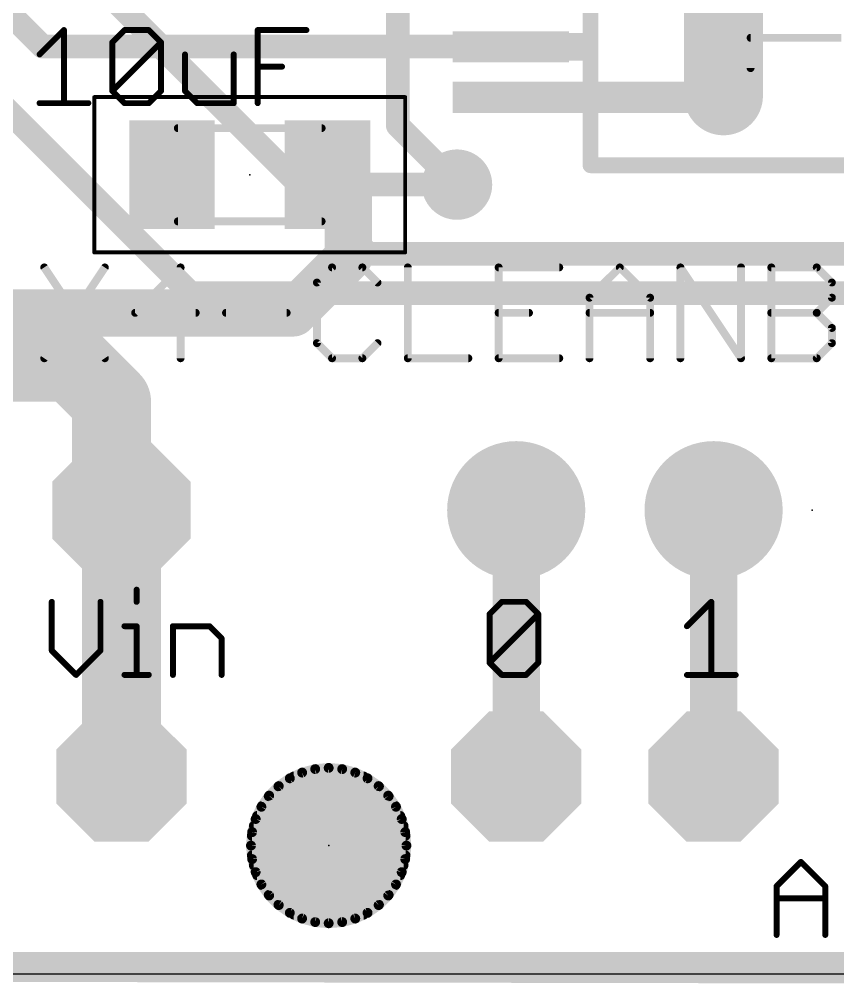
# Model space of a CAD drawing. Extents: x -1.6 to 71.4, y -0.2 to 53.9.
# Drawn here: x 44.41 to 54.94, y -0.15 to 12.29 of the extents above; entities that cross this region are included whole.
import ezdxf

# ---------------------------------------------------------------- set-up
doc = ezdxf.new("R2010")
doc.units = 0
for name, color, linetype in [('1', 12, 'CONTINUOUS'), ('16', 132, 'CONTINUOUS'), ('17', 110, 'CONTINUOUS'), ('18', 110, 'CONTINUOUS'), ('20', 53, 'CONTINUOUS'), ('21', 40, 'CONTINUOUS'), ('23', 53, 'CONTINUOUS'), ('27', 253, 'CONTINUOUS'), ('39', 12, 'CONTINUOUS'), ('41', 12, 'CONTINUOUS'), ('51', 253, 'CONTINUOUS')]:
    doc.layers.add(name, color=color, linetype=linetype)

# ---------------------------------------------------------------- blocks, each defined once
blk = doc.blocks.new('RECT')
blk.add_solid([(-0.5, -0.5), (0.5, -0.5), (-0.5, 0.5), (0.5, 0.5)])
blk = doc.blocks.new('ROUNDP')
at = {"const_width": 0.5}
blk.add_lwpolyline([(0, -0.25, 1), (0, 0.25, 1), (0, -0.25)], format="xyb", dxfattribs=at)
blk = doc.blocks.new('OCTAGONP')
at = {"const_width": 0.5}
blk.add_lwpolyline([(-0.25, -0.1036), (-0.25, 0.1036), (-0.1036, 0.25), (0.1036, 0.25), (0.25, 0.1036), (0.25, -0.1036), (0.1036, -0.25), (-0.1036, -0.25), (-0.25, -0.1036), (-0.25, 0.1036)], dxfattribs=at)
blk = doc.blocks.new('PIE')
at = {"const_width": 0.5}
blk.add_lwpolyline([(0, -0.25, 1), (0, 0.25, 1), (0, -0.25)], format="xyb", dxfattribs=at)
blk = doc.blocks.new('ROUNDV')
at = {"const_width": 0.5}
blk.add_lwpolyline([(0, -0.25, 1), (0, 0.25, 1), (0, -0.25)], format="xyb", dxfattribs=at)

msp = doc.modelspace()

# ---------------------------------------------------------------- linework, layer by layer
at = {"layer": '1'}
for points, const_width in [([(53.467, 11.303), (53.467, 19.939)], 1.016), ([(41.656, 14.986), (44.704, 11.938)], 0.3048), ([(44.704, 11.938), (50.727, 11.938)], 0.3048), ([(50.727, 11.938), (50.731, 11.934)], 0.3048), ([(50.731, 11.284), (53.321, 11.284)], 0.4064), ([(53.467, 11.303), (53.448, 11.284)], 0.3048), ([(53.448, 11.284), (53.321, 11.284)], 0.3048), ([(48.641, 9.22), (48.641, 10.16)], 0.6096), ([(48.244, 10.16), (48.371, 10.287)], 0.3048), ([(48.209, 10.16), (48.244, 10.16)], 0.3048), ([(48.641, 10.16), (48.244, 10.16)], 0.3048), ([(50.038, 10.16), (48.641, 10.16)], 0.3048), ([(47.93, 8.509), (48.641, 9.22)], 0.6096), ([(43.434, 8.509), (47.93, 8.509)], 0.6096), ([(70.739, 0.127), (0, 0.127)], 0.3048)]:
    msp.add_lwpolyline(points, dxfattribs=dict(at, const_width=const_width))
for points, const_width in [([(44.704, 12.0142, 1), (44.704, 11.8618)], 0.1524), ([(44.6501, 11.8841, 1), (44.7579, 11.9919)], 0.1524), ([(50.7809, 11.9919, 1), (50.6731, 11.8841)], 0.1524), ([(50.727, 11.8618, 1), (50.727, 12.0142)], 0.1524), ([(50.6771, 11.8801, 1), (50.7849, 11.9879)], 0.1524), ([(50.731, 11.3856, 1), (50.731, 11.1824)], 0.2032), ([(53.213, 11.303, 1), (53.721, 11.303)], 0.508), ([(53.321, 11.1824, 1), (53.321, 11.3856)], 0.2032), ([(53.5209, 11.2491, 1), (53.4131, 11.3569)], 0.1524), ([(53.321, 11.3602, 1), (53.321, 11.2078)], 0.1524), ([(53.3941, 11.3379, 1), (53.5019, 11.2301)], 0.1524), ([(53.448, 11.2078, 1), (53.448, 11.3602)], 0.1524), ([(48.7934, 10.16, 1), (48.4886, 10.16)], 0.3048), ([(48.4249, 10.2331, 1), (48.3171, 10.3409)], 0.1524), ([(48.209, 10.2362, 1), (48.209, 10.0838)], 0.1524), ([(48.244, 10.2362, 1), (48.244, 10.0838)], 0.1524), ([(48.1901, 10.2139, 1), (48.2979, 10.1061)], 0.1524), ([(48.244, 10.0838, 1), (48.244, 10.2362)], 0.1524), ([(48.641, 10.2362, 1), (48.641, 10.0838)], 0.1524), ([(48.641, 10.0838, 1), (48.641, 10.2362)], 0.1524), ([(50.038, 10.0838, 1), (50.038, 10.2362)], 0.1524), ([(48.7488, 9.1122, 1), (48.5332, 9.3278)], 0.3048), ([(48.4886, 9.22, 1), (48.7934, 9.22)], 0.3048), ([(47.8222, 8.6168, 1), (48.0378, 8.4012)], 0.3048), ([(47.93, 8.3566, 1), (47.93, 8.6614)], 0.3048)]:
    msp.add_lwpolyline(points, format="xyb", dxfattribs=dict(at, const_width=const_width))
at = {"layer": '16'}
for points, const_width in [([(46.609, 8.763), (36.576, 18.796)], 0.3048), ([(39.37, 18.796), (48.895, 9.271)], 0.3048), ([(49.276, 14.224), (49.276, 10.922)], 0.3048), ([(49.276, 10.922), (50.038, 10.16)], 0.3048), ([(48.895, 9.271), (59.563, 9.271)], 0.3048), ([(58.039, 8.763), (46.609, 8.763)], 0.3048), ([(23.114, 7.874), (45.085, 7.874)], 1.016), ([(45.085, 7.874), (45.593, 7.366)], 1.016), ([(45.593, 7.366), (45.593, 6.096)], 1.016), ([(45.593, 6.096), (45.72, 5.969)], 1.016), ([(45.72, 5.969), (45.72, 2.54)], 1.016), ([(50.8, 5.969), (50.8, 2.54)], 0.6096), ([(53.34, 5.969), (53.34, 2.54)], 0.6096), ([(71.247, 0), (0, 0.127)], 0.3048)]:
    msp.add_lwpolyline(points, dxfattribs=dict(at, const_width=const_width))
for points, const_width in [([(49.3299, 10.9759, 1), (49.2221, 10.8681)], 0.1524), ([(49.1998, 10.922, 1), (49.3522, 10.922)], 0.1524), ([(49.9841, 10.1061, 1), (50.0919, 10.2139)], 0.1524), ([(48.895, 9.3472, 1), (48.895, 9.1948)], 0.1524), ([(48.8411, 9.2171, 1), (48.9489, 9.3249)], 0.1524), ([(46.609, 8.8392, 1), (46.609, 8.6868)], 0.1524), ([(46.5551, 8.7091, 1), (46.6629, 8.8169)], 0.1524), ([(45.2646, 8.0536, 1), (44.9054, 7.6944)], 0.508), ([(45.085, 7.62, 1), (45.085, 8.128)], 0.508), ([(45.847, 7.366, 1), (45.339, 7.366)], 0.508), ([(45.4134, 7.1864, 1), (45.7726, 7.5456)], 0.508), ([(45.7726, 6.2756, 1), (45.4134, 5.9164)], 0.508), ([(45.974, 5.969, 1), (45.466, 5.969)], 0.508), ([(45.339, 6.096, 1), (45.847, 6.096)], 0.508), ([(45.5404, 5.7894, 1), (45.8996, 6.1486)], 0.508), ([(50.9524, 5.969, 1), (50.6476, 5.969)], 0.3048), ([(53.4924, 5.969, 1), (53.1876, 5.969)], 0.3048), ([(45.466, 2.54, 1), (45.974, 2.54)], 0.508), ([(50.6476, 2.54, 1), (50.9524, 2.54)], 0.3048), ([(53.1876, 2.54, 1), (53.4924, 2.54)], 0.3048)]:
    msp.add_lwpolyline(points, format="xyb", dxfattribs=dict(at, const_width=const_width))
at = {"layer": '20'}
msp.add_line((0, 0), (66.04, 0), dxfattribs=at)
msp.add_line((0, 0), (66.04, 0), dxfattribs=at)
at = {"layer": '21'}
for points, const_width in [([(51.756, 19.309), (51.756, 10.409)], 0.2032), ([(51.756, 10.409), (56.956, 10.409)], 0.2032), ([(45.9157, 4.9455), (45.9157, 4.7887)], 0.0762), ([(45.9157, 4.9455), (45.9157, 4.7887)], 0.0762), ([(44.8234, 4.7887), (44.8234, 4.1616)], 0.0762), ([(44.8234, 4.7887), (44.8234, 4.1616)], 0.0762), ([(45.4505, 4.1616), (45.4505, 4.7887)], 0.0762), ([(45.4505, 4.1616), (45.4505, 4.7887)], 0.0762), ([(50.4571, 4.6319), (50.6139, 4.7887)], 0.0762), ([(50.4571, 4.6319), (50.6139, 4.7887)], 0.0762), ([(50.6139, 4.7887), (50.9274, 4.7887)], 0.0762), ([(50.6139, 4.7887), (50.9274, 4.7887)], 0.0762), ([(50.9274, 4.7887), (51.0842, 4.6319)], 0.0762), ([(50.9274, 4.7887), (51.0842, 4.6319)], 0.0762), ([(52.9971, 4.4752), (53.3106, 4.7887)], 0.0762), ([(52.9971, 4.4752), (53.3106, 4.7887)], 0.0762), ([(53.3106, 4.7887), (53.3106, 3.8481)], 0.0762), ([(53.3106, 4.7887), (53.3106, 3.8481)], 0.0762), ([(50.4571, 4.0049), (50.4571, 4.6319)], 0.0762), ([(50.4571, 4.0049), (51.0842, 4.6319)], 0.0762), ([(50.4571, 4.0049), (50.4571, 4.6319)], 0.0762), ([(50.4571, 4.0049), (51.0842, 4.6319)], 0.0762), ([(51.0842, 4.6319), (51.0842, 4.0049)], 0.0762), ([(51.0842, 4.6319), (51.0842, 4.0049)], 0.0762), ([(45.7589, 4.4752), (45.9157, 4.4752)], 0.0762), ([(45.7589, 4.4752), (45.9157, 4.4752)], 0.0762), ([(45.9157, 4.4752), (45.9157, 3.8481)], 0.0762), ([(45.9157, 4.4752), (45.9157, 3.8481)], 0.0762), ([(46.3826, 3.8481), (46.3826, 4.4752)], 0.0762), ([(46.3826, 4.4752), (46.8529, 4.4752)], 0.0762), ([(46.3826, 3.8481), (46.3826, 4.4752)], 0.0762), ([(46.3826, 4.4752), (46.8529, 4.4752)], 0.0762), ([(46.8529, 4.4752), (47.0097, 4.3184)], 0.0762), ([(46.8529, 4.4752), (47.0097, 4.3184)], 0.0762), ([(47.0097, 4.3184), (47.0097, 3.8481)], 0.0762), ([(47.0097, 4.3184), (47.0097, 3.8481)], 0.0762), ([(44.8234, 4.1616), (45.1369, 3.8481)], 0.0762), ([(44.8234, 4.1616), (45.1369, 3.8481)], 0.0762), ([(45.1369, 3.8481), (45.4505, 4.1616)], 0.0762), ([(45.1369, 3.8481), (45.4505, 4.1616)], 0.0762), ([(50.6139, 3.8481), (50.4571, 4.0049)], 0.0762), ([(50.6139, 3.8481), (50.4571, 4.0049)], 0.0762), ([(51.0842, 4.0049), (50.9274, 3.8481)], 0.0762), ([(51.0842, 4.0049), (50.9274, 3.8481)], 0.0762), ([(45.7589, 3.8481), (46.0725, 3.8481)], 0.0762), ([(45.7589, 3.8481), (46.0725, 3.8481)], 0.0762), ([(50.9274, 3.8481), (50.6139, 3.8481)], 0.0762), ([(50.9274, 3.8481), (50.6139, 3.8481)], 0.0762), ([(52.9971, 3.8481), (53.6242, 3.8481)], 0.0762), ([(52.9971, 3.8481), (53.6242, 3.8481)], 0.0762), ([(54.1502, 1.1275), (54.4637, 1.441)], 0.0762), ([(54.1502, 1.1275), (54.4637, 1.441)], 0.0762), ([(54.4637, 1.441), (54.7773, 1.1275)], 0.0762), ([(54.4637, 1.441), (54.7773, 1.1275)], 0.0762), ([(54.1502, 0.5004), (54.1502, 1.1275)], 0.0762), ([(54.1502, 0.5004), (54.1502, 1.1275)], 0.0762), ([(54.7773, 1.1275), (54.7773, 0.5004)], 0.0762), ([(54.7773, 1.1275), (54.7773, 0.5004)], 0.0762), ([(54.1502, 0.9707), (54.7773, 0.9707)], 0.0762), ([(54.1502, 0.9707), (54.7773, 0.9707)], 0.0762)]:
    msp.add_lwpolyline(points, dxfattribs=dict(at, const_width=const_width))
for points, const_width in [([(51.756, 10.4598, 1), (51.756, 10.3582)], 0.1016), ([(51.7052, 10.409, 1), (51.8068, 10.409)], 0.1016), ([(45.9347, 4.9455, 1), (45.8966, 4.9455)], 0.0381), ([(45.9347, 4.9455, 1), (45.8966, 4.9455)], 0.0381), ([(44.8424, 4.7887, 1), (44.8043, 4.7887)], 0.0381), ([(44.8424, 4.7887, 1), (44.8043, 4.7887)], 0.0381), ([(45.4695, 4.7887, 1), (45.4314, 4.7887)], 0.0381), ([(45.4695, 4.7887, 1), (45.4314, 4.7887)], 0.0381), ([(45.8966, 4.7887, 1), (45.9347, 4.7887)], 0.0381), ([(45.8966, 4.7887, 1), (45.9347, 4.7887)], 0.0381), ([(50.6139, 4.8078, 1), (50.6139, 4.7697)], 0.0381), ([(50.6139, 4.8078, 1), (50.6139, 4.7697)], 0.0381), ([(50.6273, 4.7752, 1), (50.6004, 4.8022)], 0.0381), ([(50.6273, 4.7752, 1), (50.6004, 4.8022)], 0.0381), ([(50.9409, 4.8022, 1), (50.9139, 4.7752)], 0.0381), ([(50.9409, 4.8022, 1), (50.9139, 4.7752)], 0.0381), ([(50.9274, 4.7697, 1), (50.9274, 4.8078)], 0.0381), ([(50.9274, 4.7697, 1), (50.9274, 4.8078)], 0.0381), ([(53.3297, 4.7887, 1), (53.2916, 4.7887)], 0.0381), ([(53.3297, 4.7887, 1), (53.2916, 4.7887)], 0.0381), ([(53.3241, 4.7752, 1), (53.2972, 4.8022)], 0.0381), ([(53.3241, 4.7752, 1), (53.2972, 4.8022)], 0.0381), ([(50.4762, 4.6319, 1), (50.4381, 4.6319)], 0.0381), ([(50.4762, 4.6319, 1), (50.4381, 4.6319)], 0.0381), ([(50.4436, 4.6454, 1), (50.4706, 4.6185)], 0.0381), ([(50.4436, 4.6454, 1), (50.4706, 4.6185)], 0.0381), ([(51.1032, 4.6319, 1), (51.0651, 4.6319)], 0.0381), ([(51.1032, 4.6319, 1), (51.0651, 4.6319)], 0.0381), ([(51.0976, 4.6185, 1), (51.0707, 4.6454)], 0.0381), ([(51.0976, 4.6185, 1), (51.0707, 4.6454)], 0.0381), ([(51.0707, 4.6185, 1), (51.0976, 4.6454)], 0.0381), ([(51.0707, 4.6185, 1), (51.0976, 4.6454)], 0.0381), ([(45.7589, 4.4942, 1), (45.7589, 4.4561)], 0.0381), ([(45.7589, 4.4942, 1), (45.7589, 4.4561)], 0.0381), ([(45.9347, 4.4752, 1), (45.8966, 4.4752)], 0.0381), ([(45.9347, 4.4752, 1), (45.8966, 4.4752)], 0.0381), ([(45.9157, 4.4561, 1), (45.9157, 4.4942)], 0.0381), ([(45.9157, 4.4561, 1), (45.9157, 4.4942)], 0.0381), ([(46.4016, 4.4752, 1), (46.3635, 4.4752)], 0.0381), ([(46.3826, 4.4942, 1), (46.3826, 4.4561)], 0.0381), ([(46.4016, 4.4752, 1), (46.3635, 4.4752)], 0.0381), ([(46.3826, 4.4942, 1), (46.3826, 4.4561)], 0.0381), ([(46.8664, 4.4886, 1), (46.8394, 4.4617)], 0.0381), ([(46.8664, 4.4886, 1), (46.8394, 4.4617)], 0.0381), ([(46.8529, 4.4561, 1), (46.8529, 4.4942)], 0.0381), ([(46.8529, 4.4561, 1), (46.8529, 4.4942)], 0.0381), ([(52.9836, 4.4886, 1), (53.0106, 4.4617)], 0.0381), ([(52.9836, 4.4886, 1), (53.0106, 4.4617)], 0.0381), ([(47.0287, 4.3184, 1), (46.9906, 4.3184)], 0.0381), ([(47.0287, 4.3184, 1), (46.9906, 4.3184)], 0.0381), ([(46.9962, 4.3049, 1), (47.0231, 4.3319)], 0.0381), ([(46.9962, 4.3049, 1), (47.0231, 4.3319)], 0.0381), ([(44.8043, 4.1616, 1), (44.8424, 4.1616)], 0.0381), ([(44.8043, 4.1616, 1), (44.8424, 4.1616)], 0.0381), ([(44.8369, 4.1751, 1), (44.8099, 4.1482)], 0.0381), ([(44.8369, 4.1751, 1), (44.8099, 4.1482)], 0.0381), ([(45.4314, 4.1616, 1), (45.4695, 4.1616)], 0.0381), ([(45.4314, 4.1616, 1), (45.4695, 4.1616)], 0.0381), ([(45.4639, 4.1482, 1), (45.437, 4.1751)], 0.0381), ([(45.4639, 4.1482, 1), (45.437, 4.1751)], 0.0381), ([(50.4706, 4.0183, 1), (50.4436, 3.9914)], 0.0381), ([(50.4706, 4.0183, 1), (50.4436, 3.9914)], 0.0381), ([(50.4436, 4.0183, 1), (50.4706, 3.9914)], 0.0381), ([(50.4436, 4.0183, 1), (50.4706, 3.9914)], 0.0381), ([(50.4381, 4.0049, 1), (50.4762, 4.0049)], 0.0381), ([(50.4381, 4.0049, 1), (50.4762, 4.0049)], 0.0381), ([(51.0651, 4.0049, 1), (51.1032, 4.0049)], 0.0381), ([(51.0651, 4.0049, 1), (51.1032, 4.0049)], 0.0381), ([(51.0976, 3.9914, 1), (51.0707, 4.0183)], 0.0381), ([(51.0976, 3.9914, 1), (51.0707, 4.0183)], 0.0381), ([(45.1235, 3.8616, 1), (45.1504, 3.8346)], 0.0381), ([(45.1235, 3.8616, 1), (45.1504, 3.8346)], 0.0381), ([(45.1235, 3.8346, 1), (45.1504, 3.8616)], 0.0381), ([(45.1235, 3.8346, 1), (45.1504, 3.8616)], 0.0381), ([(45.7589, 3.8672, 1), (45.7589, 3.8291)], 0.0381), ([(45.7589, 3.8672, 1), (45.7589, 3.8291)], 0.0381), ([(45.8966, 3.8481, 1), (45.9347, 3.8481)], 0.0381), ([(45.8966, 3.8481, 1), (45.9347, 3.8481)], 0.0381), ([(46.0725, 3.8291, 1), (46.0725, 3.8672)], 0.0381), ([(46.0725, 3.8291, 1), (46.0725, 3.8672)], 0.0381), ([(46.3635, 3.8481, 1), (46.4016, 3.8481)], 0.0381), ([(46.3635, 3.8481, 1), (46.4016, 3.8481)], 0.0381), ([(46.9906, 3.8481, 1), (47.0287, 3.8481)], 0.0381), ([(46.9906, 3.8481, 1), (47.0287, 3.8481)], 0.0381), ([(50.6139, 3.8672, 1), (50.6139, 3.8291)], 0.0381), ([(50.6139, 3.8672, 1), (50.6139, 3.8291)], 0.0381), ([(50.6004, 3.8346, 1), (50.6273, 3.8616)], 0.0381), ([(50.6004, 3.8346, 1), (50.6273, 3.8616)], 0.0381), ([(50.9139, 3.8616, 1), (50.9409, 3.8346)], 0.0381), ([(50.9139, 3.8616, 1), (50.9409, 3.8346)], 0.0381), ([(50.9274, 3.8291, 1), (50.9274, 3.8672)], 0.0381), ([(50.9274, 3.8291, 1), (50.9274, 3.8672)], 0.0381), ([(52.9971, 3.8672, 1), (52.9971, 3.8291)], 0.0381), ([(52.9971, 3.8672, 1), (52.9971, 3.8291)], 0.0381), ([(53.2916, 3.8481, 1), (53.3297, 3.8481)], 0.0381), ([(53.2916, 3.8481, 1), (53.3297, 3.8481)], 0.0381), ([(53.6242, 3.8291, 1), (53.6242, 3.8672)], 0.0381), ([(53.6242, 3.8291, 1), (53.6242, 3.8672)], 0.0381), ([(54.4772, 1.4545, 1), (54.4503, 1.4275)], 0.0381), ([(54.4772, 1.4545, 1), (54.4503, 1.4275)], 0.0381), ([(54.4772, 1.4275, 1), (54.4503, 1.4545)], 0.0381), ([(54.4772, 1.4275, 1), (54.4503, 1.4545)], 0.0381), ([(54.1693, 1.1275, 1), (54.1312, 1.1275)], 0.0381), ([(54.1693, 1.1275, 1), (54.1312, 1.1275)], 0.0381), ([(54.1367, 1.1409, 1), (54.1637, 1.114)], 0.0381), ([(54.1367, 1.1409, 1), (54.1637, 1.114)], 0.0381), ([(54.7963, 1.1275, 1), (54.7582, 1.1275)], 0.0381), ([(54.7963, 1.1275, 1), (54.7582, 1.1275)], 0.0381), ([(54.7638, 1.114, 1), (54.7907, 1.1409)], 0.0381), ([(54.7638, 1.114, 1), (54.7907, 1.1409)], 0.0381), ([(54.1502, 0.9898, 1), (54.1502, 0.9516)], 0.0381), ([(54.1502, 0.9898, 1), (54.1502, 0.9516)], 0.0381), ([(54.7773, 0.9516, 1), (54.7773, 0.9898)], 0.0381), ([(54.7773, 0.9516, 1), (54.7773, 0.9898)], 0.0381), ([(54.1312, 0.5004, 1), (54.1693, 0.5004)], 0.0381), ([(54.1312, 0.5004, 1), (54.1693, 0.5004)], 0.0381), ([(54.7582, 0.5004, 1), (54.7963, 0.5004)], 0.0381), ([(54.7582, 0.5004, 1), (54.7963, 0.5004)], 0.0381)]:
    msp.add_lwpolyline(points, format="xyb", dxfattribs=dict(at, const_width=const_width))
at = {"layer": '23'}
for p in [(47.371, 10.287), (54.61, 5.969), (48.387, 1.651)]:
    msp.add_point(p, dxfattribs=at)
at = {"layer": '27'}
for points, const_width in [([(53.8158, 11.6599), (53.8158, 12.4395)], 0.1016), ([(44.667, 11.8362), (44.9806, 12.1497)], 0.0762), ([(44.9806, 12.1497), (44.9806, 11.2091)], 0.0762), ([(45.6025, 11.9929), (45.7593, 12.1497)], 0.0762), ([(45.7593, 12.1497), (46.0728, 12.1497)], 0.0762), ([(46.0728, 12.1497), (46.2296, 11.9929)], 0.0762), ([(47.4736, 11.2091), (47.4736, 12.1497)], 0.0762), ([(47.4736, 12.1497), (48.1006, 12.1497)], 0.0762), ([(54.9852, 12.0497), (53.8158, 12.0497)], 0.1016), ([(45.6025, 11.3659), (45.6025, 11.9929)], 0.0762), ([(45.6025, 11.3659), (46.2296, 11.9929)], 0.0762), ([(46.2296, 11.9929), (46.2296, 11.3659)], 0.0762), ([(46.5381, 11.8362), (46.5381, 11.3659)], 0.0762), ([(47.1651, 11.2091), (47.1651, 11.8362)], 0.0762), ([(47.4736, 11.6794), (47.7871, 11.6794)], 0.0762), ([(45.7593, 11.2091), (45.6025, 11.3659)], 0.0762), ([(46.2296, 11.3659), (46.0728, 11.2091)], 0.0762), ([(46.5381, 11.3659), (46.6948, 11.2091)], 0.0762), ([(44.667, 11.2091), (45.2941, 11.2091)], 0.0762), ([(46.0728, 11.2091), (45.7593, 11.2091)], 0.0762), ([(46.6948, 11.2091), (47.1651, 11.2091)], 0.0762), ([(44.7272, 9.0942), (45.5068, 7.9248)], 0.1016), ([(45.5068, 9.0942), (44.7272, 7.9248)], 0.1016), ([(46.4813, 9.0942), (45.8966, 8.5095)], 0.1016), ([(46.4813, 7.9248), (46.4813, 9.0942)], 0.1016), ([(48.4303, 9.0942), (48.2354, 8.8993)], 0.1016), ([(48.8201, 9.0942), (48.4303, 9.0942)], 0.1016), ([(49.015, 8.8993), (48.8201, 9.0942)], 0.1016), ([(49.4048, 9.0942), (49.4048, 7.9248)], 0.1016), ([(51.3538, 9.0942), (50.5742, 9.0942)], 0.1016), ([(50.5742, 9.0942), (50.5742, 7.9248)], 0.1016), ([(51.7436, 8.7044), (52.1334, 9.0942)], 0.1016), ([(52.1334, 9.0942), (52.5232, 8.7044)], 0.1016), ([(52.913, 7.9248), (52.913, 9.0942)], 0.1016), ([(52.913, 9.0942), (53.6926, 7.9248)], 0.1016), ([(53.6926, 7.9248), (53.6926, 9.0942)], 0.1016), ([(54.0824, 7.9248), (54.0824, 9.0942)], 0.1016), ([(54.0824, 9.0942), (54.6671, 9.0942)], 0.1016), ([(54.6671, 9.0942), (54.862, 8.8993)], 0.1016), ([(48.2354, 8.8993), (48.2354, 8.1197)], 0.1016), ([(54.862, 8.8993), (54.862, 8.7044)], 0.1016), ([(51.7436, 7.9248), (51.7436, 8.7044)], 0.1016), ([(52.5232, 8.7044), (52.5232, 7.9248)], 0.1016), ([(54.862, 8.7044), (54.6671, 8.5095)], 0.1016), ([(45.8966, 8.5095), (46.6762, 8.5095)], 0.1016), ([(47.066, 8.5095), (47.8456, 8.5095)], 0.1016), ([(50.5742, 8.5095), (50.964, 8.5095)], 0.1016), ([(51.7436, 8.5095), (52.5232, 8.5095)], 0.1016), ([(54.0824, 8.5095), (54.6671, 8.5095)], 0.1016), ([(54.6671, 8.5095), (54.862, 8.3146)], 0.1016), ([(54.862, 8.3146), (54.862, 8.1197)], 0.1016), ([(48.2354, 8.1197), (48.4303, 7.9248)], 0.1016), ([(48.8201, 7.9248), (49.015, 8.1197)], 0.1016), ([(54.862, 8.1197), (54.6671, 7.9248)], 0.1016), ([(48.4303, 7.9248), (48.8201, 7.9248)], 0.1016), ([(49.4048, 7.9248), (50.1844, 7.9248)], 0.1016), ([(50.5742, 7.9248), (51.3538, 7.9248)], 0.1016), ([(54.6671, 7.9248), (54.0824, 7.9248)], 0.1016)]:
    msp.add_lwpolyline(points, dxfattribs=dict(at, const_width=const_width))
for points, const_width in [([(44.9996, 12.1497, 1), (44.9615, 12.1497)], 0.0381), ([(44.994, 12.1362, 1), (44.9671, 12.1632)], 0.0381), ([(45.7593, 12.1688, 1), (45.7593, 12.1307)], 0.0381), ([(45.7728, 12.1362, 1), (45.7458, 12.1632)], 0.0381), ([(46.0863, 12.1632, 1), (46.0594, 12.1362)], 0.0381), ([(46.0728, 12.1307, 1), (46.0728, 12.1688)], 0.0381), ([(47.4926, 12.1497, 1), (47.4545, 12.1497)], 0.0381), ([(47.4736, 12.1688, 1), (47.4736, 12.1307)], 0.0381), ([(48.1006, 12.1307, 1), (48.1006, 12.1688)], 0.0381), ([(53.8158, 12.0751, 1), (53.8158, 12.0243)], 0.0508), ([(45.6216, 11.9929, 1), (45.5835, 11.9929)], 0.0381), ([(45.5891, 12.0064, 1), (45.616, 11.9795)], 0.0381), ([(46.2487, 11.9929, 1), (46.2106, 11.9929)], 0.0381), ([(46.2431, 11.9795, 1), (46.2161, 12.0064)], 0.0381), ([(46.2161, 11.9795, 1), (46.2431, 12.0064)], 0.0381), ([(44.6536, 11.8496, 1), (44.6805, 11.8227)], 0.0381), ([(46.5571, 11.8362, 1), (46.519, 11.8362)], 0.0381), ([(47.1842, 11.8362, 1), (47.1461, 11.8362)], 0.0381), ([(47.4736, 11.6985, 1), (47.4736, 11.6604)], 0.0381), ([(47.7871, 11.6604, 1), (47.7871, 11.6985)], 0.0381), ([(53.7904, 11.6599, 1), (53.8412, 11.6599)], 0.0508), ([(45.616, 11.3793, 1), (45.5891, 11.3524)], 0.0381), ([(45.5891, 11.3793, 1), (45.616, 11.3524)], 0.0381), ([(45.5835, 11.3659, 1), (45.6216, 11.3659)], 0.0381), ([(46.2106, 11.3659, 1), (46.2487, 11.3659)], 0.0381), ([(46.2431, 11.3524, 1), (46.2161, 11.3793)], 0.0381), ([(46.519, 11.3659, 1), (46.5571, 11.3659)], 0.0381), ([(46.5515, 11.3793, 1), (46.5246, 11.3524)], 0.0381), ([(44.667, 11.2282, 1), (44.667, 11.1901)], 0.0381), ([(44.9615, 11.2091, 1), (44.9996, 11.2091)], 0.0381), ([(45.2941, 11.1901, 1), (45.2941, 11.2282)], 0.0381), ([(45.7593, 11.2282, 1), (45.7593, 11.1901)], 0.0381), ([(45.7458, 11.1956, 1), (45.7728, 11.2226)], 0.0381), ([(46.0594, 11.2226, 1), (46.0863, 11.1956)], 0.0381), ([(46.0728, 11.1901, 1), (46.0728, 11.2282)], 0.0381), ([(46.6948, 11.2282, 1), (46.6948, 11.1901)], 0.0381), ([(46.6814, 11.1956, 1), (46.7083, 11.2226)], 0.0381), ([(47.1461, 11.2091, 1), (47.1842, 11.2091)], 0.0381), ([(47.1651, 11.1901, 1), (47.1651, 11.2282)], 0.0381), ([(47.4545, 11.2091, 1), (47.4926, 11.2091)], 0.0381), ([(44.7483, 9.1083, 1), (44.7061, 9.0801)], 0.0508), ([(45.5279, 9.0801, 1), (45.4857, 9.1083)], 0.0508), ([(46.5067, 9.0942, 1), (46.4559, 9.0942)], 0.0508), ([(46.4993, 9.0762, 1), (46.4633, 9.1122)], 0.0508), ([(48.4303, 9.1196, 1), (48.4303, 9.0688)], 0.0508), ([(48.4483, 9.0762, 1), (48.4123, 9.1122)], 0.0508), ([(48.8381, 9.1122, 1), (48.8021, 9.0762)], 0.0508), ([(48.8201, 9.0688, 1), (48.8201, 9.1196)], 0.0508), ([(49.4302, 9.0942, 1), (49.3794, 9.0942)], 0.0508), ([(50.5742, 9.1196, 1), (50.5742, 9.0688)], 0.0508), ([(50.5996, 9.0942, 1), (50.5488, 9.0942)], 0.0508), ([(51.3538, 9.0688, 1), (51.3538, 9.1196)], 0.0508), ([(52.1513, 9.1122, 1), (52.1154, 9.0762)], 0.0508), ([(52.1513, 9.0762, 1), (52.1154, 9.1122)], 0.0508), ([(52.9341, 9.1083, 1), (52.8918, 9.0801)], 0.0508), ([(52.9384, 9.0942, 1), (52.8876, 9.0942)], 0.0508), ([(53.718, 9.0942, 1), (53.6672, 9.0942)], 0.0508), ([(54.1078, 9.0942, 1), (54.057, 9.0942)], 0.0508), ([(54.0824, 9.1196, 1), (54.0824, 9.0688)], 0.0508), ([(54.685, 9.1122, 1), (54.6491, 9.0762)], 0.0508), ([(54.6671, 9.0688, 1), (54.6671, 9.1196)], 0.0508), ([(48.2174, 8.9173, 1), (48.2534, 8.8813)], 0.0508), ([(48.2608, 8.8993, 1), (48.21, 8.8993)], 0.0508), ([(48.997, 8.8813, 1), (49.033, 8.9173)], 0.0508), ([(54.8874, 8.8993, 1), (54.8366, 8.8993)], 0.0508), ([(54.844, 8.8813, 1), (54.8799, 8.9173)], 0.0508), ([(51.7256, 8.7224, 1), (51.7615, 8.6864)], 0.0508), ([(51.769, 8.7044, 1), (51.7182, 8.7044)], 0.0508), ([(52.5486, 8.7044, 1), (52.4978, 8.7044)], 0.0508), ([(52.5052, 8.6864, 1), (52.5411, 8.7224)], 0.0508), ([(54.8366, 8.7044, 1), (54.8874, 8.7044)], 0.0508), ([(54.8799, 8.6864, 1), (54.844, 8.7224)], 0.0508), ([(45.8786, 8.5275, 1), (45.9146, 8.4915)], 0.0508), ([(45.8966, 8.5349, 1), (45.8966, 8.4841)], 0.0508), ([(46.6762, 8.4841, 1), (46.6762, 8.5349)], 0.0508), ([(47.066, 8.5349, 1), (47.066, 8.4841)], 0.0508), ([(47.8456, 8.4841, 1), (47.8456, 8.5349)], 0.0508), ([(50.5742, 8.5349, 1), (50.5742, 8.4841)], 0.0508), ([(50.964, 8.4841, 1), (50.964, 8.5349)], 0.0508), ([(51.7436, 8.5349, 1), (51.7436, 8.4841)], 0.0508), ([(52.5232, 8.4841, 1), (52.5232, 8.5349)], 0.0508), ([(54.0824, 8.5349, 1), (54.0824, 8.4841)], 0.0508), ([(54.685, 8.5275, 1), (54.6491, 8.4915)], 0.0508), ([(54.6491, 8.5275, 1), (54.685, 8.4915)], 0.0508), ([(54.6671, 8.4841, 1), (54.6671, 8.5349)], 0.0508), ([(54.8874, 8.3146, 1), (54.8366, 8.3146)], 0.0508), ([(54.844, 8.2966, 1), (54.8799, 8.3326)], 0.0508), ([(48.2534, 8.1377, 1), (48.2174, 8.1017)], 0.0508), ([(48.21, 8.1197, 1), (48.2608, 8.1197)], 0.0508), ([(49.033, 8.1017, 1), (48.997, 8.1377)], 0.0508), ([(54.8366, 8.1197, 1), (54.8874, 8.1197)], 0.0508), ([(54.8799, 8.1017, 1), (54.844, 8.1377)], 0.0508), ([(44.7061, 7.9389, 1), (44.7483, 7.9107)], 0.0508), ([(45.4857, 7.9107, 1), (45.5279, 7.9389)], 0.0508), ([(48.4303, 7.9502, 1), (48.4303, 7.8994)], 0.0508), ([(48.4123, 7.9068, 1), (48.4483, 7.9428)], 0.0508), ([(48.8021, 7.9428, 1), (48.8381, 7.9068)], 0.0508), ([(48.8201, 7.8994, 1), (48.8201, 7.9502)], 0.0508), ([(49.4048, 7.9502, 1), (49.4048, 7.8994)], 0.0508), ([(50.1844, 7.8994, 1), (50.1844, 7.9502)], 0.0508), ([(50.5742, 7.9502, 1), (50.5742, 7.8994)], 0.0508), ([(51.3538, 7.8994, 1), (51.3538, 7.9502)], 0.0508), ([(53.6714, 7.9107, 1), (53.7137, 7.9389)], 0.0508), ([(54.0824, 7.9502, 1), (54.0824, 7.8994)], 0.0508), ([(54.6491, 7.9428, 1), (54.685, 7.9068)], 0.0508), ([(54.6671, 7.8994, 1), (54.6671, 7.9502)], 0.0508), ([(46.4559, 7.9248, 1), (46.5067, 7.9248)], 0.0508), ([(49.3794, 7.9248, 1), (49.4302, 7.9248)], 0.0508), ([(50.5488, 7.9248, 1), (50.5996, 7.9248)], 0.0508), ([(51.7182, 7.9248, 1), (51.769, 7.9248)], 0.0508), ([(52.4978, 7.9248, 1), (52.5486, 7.9248)], 0.0508), ([(52.8876, 7.9248, 1), (52.9384, 7.9248)], 0.0508), ([(53.6672, 7.9248, 1), (53.718, 7.9248)], 0.0508), ([(54.057, 7.9248, 1), (54.1078, 7.9248)], 0.0508)]:
    msp.add_lwpolyline(points, format="xyb", dxfattribs=dict(at, const_width=const_width))
at = {"layer": '39', "const_width": 0.05}
for points in [[(45.371, 9.287), (45.371, 11.287)], [(45.371, 11.287), (49.371, 11.287)], [(49.371, 11.287), (49.371, 9.287)], [(49.371, 9.287), (45.371, 9.287)]]:
    msp.add_lwpolyline(points, dxfattribs=at)
at = {"layer": '39', "const_width": 0.025}
for points in [[(45.3835, 11.287, 1), (45.3585, 11.287)], [(45.371, 11.2995, 1), (45.371, 11.2745)], [(49.3835, 11.287, 1), (49.3585, 11.287)], [(49.371, 11.2745, 1), (49.371, 11.2995)], [(45.371, 9.2995, 1), (45.371, 9.2745)], [(45.3585, 9.287, 1), (45.3835, 9.287)], [(49.3585, 9.287, 1), (49.3835, 9.287)], [(49.371, 9.2745, 1), (49.371, 9.2995)]]:
    msp.add_lwpolyline(points, format="xyb", dxfattribs=at)
at = {"layer": '41', "const_width": 0.127}
for points in [[(48.045, 2.5907), (47.887, 2.517)], [(48.2134, 2.6358), (48.045, 2.5907)], [(48.387, 2.651), (48.2134, 2.6358)], [(48.5606, 2.6358), (48.387, 2.651)], [(48.729, 2.5907), (48.5606, 2.6358)], [(48.887, 2.517), (48.729, 2.5907)], [(47.887, 2.517), (47.7442, 2.417)], [(47.9363, 2.54), (48.8377, 2.54)], [(49.0298, 2.417), (48.887, 2.517)], [(47.7442, 2.417), (47.621, 2.2938)], [(47.7402, 2.413), (49.0338, 2.413)], [(49.153, 2.2938), (49.0298, 2.417)], [(47.621, 2.2938), (47.521, 2.151)], [(47.6155, 2.286), (49.1585, 2.286)], [(49.253, 2.151), (49.153, 2.2938)], [(47.521, 2.151), (47.4473, 1.993)], [(47.5266, 2.159), (49.2474, 2.159)], [(49.3267, 1.993), (49.253, 2.151)], [(47.4473, 1.993), (47.4022, 1.8246)], [(47.4655, 2.032), (49.3085, 2.032)], [(49.3718, 1.8246), (49.3267, 1.993)], [(47.4022, 1.8246), (47.387, 1.651)], [(47.4237, 1.905), (49.3503, 1.905)], [(49.387, 1.651), (49.3718, 1.8246)], [(47.3981, 1.778), (49.3759, 1.778)], [(47.387, 1.651), (47.4022, 1.4774)], [(47.387, 1.651), (49.387, 1.651)], [(49.3718, 1.4774), (49.387, 1.651)], [(47.3981, 1.524), (49.3759, 1.524)], [(47.4022, 1.4774), (47.4473, 1.309)], [(49.3267, 1.309), (49.3718, 1.4774)], [(47.4237, 1.397), (49.3503, 1.397)], [(47.4473, 1.309), (47.521, 1.151)], [(49.253, 1.151), (49.3267, 1.309)], [(47.4655, 1.27), (49.3085, 1.27)], [(47.521, 1.151), (47.621, 1.0082)], [(47.5266, 1.143), (49.2474, 1.143)], [(49.153, 1.0082), (49.253, 1.151)], [(47.6155, 1.016), (49.1585, 1.016)], [(47.621, 1.0082), (47.7442, 0.885)], [(49.0298, 0.885), (49.153, 1.0082)], [(47.7402, 0.889), (49.0338, 0.889)], [(47.7442, 0.885), (47.887, 0.785)], [(48.887, 0.785), (49.0298, 0.885)], [(47.887, 0.785), (48.045, 0.7113)], [(47.9363, 0.762), (48.8377, 0.762)], [(48.045, 0.7113), (48.2134, 0.6662)], [(48.5606, 0.6662), (48.729, 0.7113)], [(48.729, 0.7113), (48.887, 0.785)], [(48.2134, 0.6662), (48.387, 0.651)], [(48.387, 0.651), (48.5606, 0.6662)]]:
    msp.add_lwpolyline(points, dxfattribs=at)
at = {"layer": '41', "const_width": 0.0635}
for points in [[(48.0368, 2.6214, 1), (48.0532, 2.56)], [(48.0584, 2.5619, 1), (48.0316, 2.6195)], [(48.2106, 2.6674, 1), (48.2161, 2.6042)], [(48.2216, 2.6051, 1), (48.2051, 2.6665)], [(48.3898, 2.6826, 1), (48.3842, 2.6194)], [(48.3898, 2.6194, 1), (48.3842, 2.6826)], [(48.5689, 2.6665, 1), (48.5524, 2.6051)], [(48.5579, 2.6042, 1), (48.5634, 2.6674)], [(48.7424, 2.6195, 1), (48.7156, 2.5619)], [(48.7208, 2.56, 1), (48.7372, 2.6214)], [(47.8736, 2.5458, 1), (47.9004, 2.4882)], [(47.9052, 2.491, 1), (47.8688, 2.543)], [(47.9363, 2.5718, 1), (47.9363, 2.5082)], [(48.8377, 2.5082, 1), (48.8377, 2.5718)], [(48.9052, 2.543, 1), (48.8688, 2.491)], [(48.8736, 2.4882, 1), (48.9004, 2.5458)], [(47.7402, 2.4448, 1), (47.7402, 2.3813)], [(47.726, 2.4431, 1), (47.7624, 2.391)], [(47.7667, 2.3946, 1), (47.7218, 2.4395)], [(49.0522, 2.4395, 1), (49.0073, 2.3946)], [(49.0116, 2.391, 1), (49.048, 2.4431)], [(49.0338, 2.3813, 1), (49.0338, 2.4448)], [(47.6155, 2.3178, 1), (47.6155, 2.2542)], [(47.5985, 2.3162, 1), (47.6434, 2.2713)], [(47.647, 2.2756, 1), (47.5949, 2.312)], [(49.1791, 2.312, 1), (49.127, 2.2756)], [(49.1306, 2.2713, 1), (49.1755, 2.3162)], [(49.1585, 2.2542, 1), (49.1585, 2.3178)], [(47.495, 2.1692, 1), (47.547, 2.1328)], [(47.5498, 2.1376, 1), (47.4922, 2.1644)], [(47.5266, 2.1908, 1), (47.5266, 2.1273)], [(49.2818, 2.1644, 1), (49.2242, 2.1376)], [(49.227, 2.1328, 1), (49.279, 2.1692)], [(49.2474, 2.1273, 1), (49.2474, 2.1908)], [(47.4185, 2.0064, 1), (47.4761, 1.9796)], [(47.478, 1.9848, 1), (47.4166, 2.0012)], [(47.4655, 2.0638, 1), (47.4655, 2.0002)], [(49.3574, 2.0012, 1), (49.296, 1.9848)], [(49.2979, 1.9796, 1), (49.3555, 2.0064)], [(49.3085, 2.0002, 1), (49.3085, 2.0638)], [(47.4338, 1.8219, 1), (47.3706, 1.8274)], [(47.4237, 1.9367, 1), (47.4237, 1.8733)], [(49.4034, 1.8274, 1), (49.3402, 1.8219)], [(49.3503, 1.8733, 1), (49.3503, 1.9367)], [(47.3981, 1.8097, 1), (47.3981, 1.7463)], [(47.3715, 1.8329, 1), (47.4329, 1.8164)], [(49.3411, 1.8164, 1), (49.4025, 1.8329)], [(49.3759, 1.7463, 1), (49.3759, 1.8097)], [(47.4186, 1.6538, 1), (47.3554, 1.6482)], [(47.387, 1.6827, 1), (47.387, 1.6193)], [(47.3554, 1.6538, 1), (47.4186, 1.6482)], [(49.4186, 1.6482, 1), (49.3554, 1.6538)], [(49.3554, 1.6482, 1), (49.4186, 1.6538)], [(49.387, 1.6193, 1), (49.387, 1.6827)], [(47.3981, 1.5557, 1), (47.3981, 1.4923)], [(47.4329, 1.4856, 1), (47.3715, 1.4691)], [(47.3706, 1.4746, 1), (47.4338, 1.4801)], [(49.3402, 1.4801, 1), (49.4034, 1.4746)], [(49.4025, 1.4691, 1), (49.3411, 1.4856)], [(49.3759, 1.4923, 1), (49.3759, 1.5557)], [(47.4237, 1.4287, 1), (47.4237, 1.3653)], [(47.4761, 1.3224, 1), (47.4185, 1.2956)], [(49.3555, 1.2956, 1), (49.2979, 1.3224)], [(49.3503, 1.3653, 1), (49.3503, 1.4287)], [(47.4166, 1.3008, 1), (47.478, 1.3172)], [(47.4655, 1.3017, 1), (47.4655, 1.2383)], [(49.296, 1.3172, 1), (49.3574, 1.3008)], [(49.3085, 1.2383, 1), (49.3085, 1.3017)], [(47.547, 1.1692, 1), (47.495, 1.1328)], [(47.4922, 1.1376, 1), (47.5498, 1.1644)], [(47.5266, 1.1747, 1), (47.5266, 1.1113)], [(49.2242, 1.1644, 1), (49.2818, 1.1376)], [(49.279, 1.1328, 1), (49.227, 1.1692)], [(49.2474, 1.1113, 1), (49.2474, 1.1747)], [(47.6155, 1.0477, 1), (47.6155, 0.9843)], [(47.6434, 1.0307, 1), (47.5985, 0.9858)], [(47.5949, 0.99, 1), (47.647, 1.0264)], [(49.127, 1.0264, 1), (49.1791, 0.99)], [(49.1755, 0.9858, 1), (49.1306, 1.0307)], [(49.1585, 0.9843, 1), (49.1585, 1.0477)], [(47.7402, 0.9207, 1), (47.7402, 0.8573)], [(47.7624, 0.911, 1), (47.726, 0.8589)], [(47.7218, 0.8625, 1), (47.7667, 0.9074)], [(49.0073, 0.9074, 1), (49.0522, 0.8625)], [(49.048, 0.8589, 1), (49.0116, 0.911)], [(49.0338, 0.8573, 1), (49.0338, 0.9207)], [(47.9004, 0.8138, 1), (47.8736, 0.7562)], [(47.8688, 0.759, 1), (47.9052, 0.811)], [(47.9363, 0.7937, 1), (47.9363, 0.7303)], [(48.0532, 0.742, 1), (48.0368, 0.6806)], [(48.0316, 0.6825, 1), (48.0584, 0.7401)], [(48.7156, 0.7401, 1), (48.7424, 0.6825)], [(48.7372, 0.6806, 1), (48.7208, 0.742)], [(48.8377, 0.7303, 1), (48.8377, 0.7937)], [(48.8688, 0.811, 1), (48.9052, 0.759)], [(48.9004, 0.7562, 1), (48.8736, 0.8138)], [(48.2161, 0.6978, 1), (48.2106, 0.6346)], [(48.2051, 0.6355, 1), (48.2216, 0.6969)], [(48.3842, 0.6826, 1), (48.3898, 0.6194)], [(48.3842, 0.6194, 1), (48.3898, 0.6826)], [(48.5524, 0.6969, 1), (48.5689, 0.6355)], [(48.5634, 0.6346, 1), (48.5579, 0.6978)]]:
    msp.add_lwpolyline(points, format="xyb", dxfattribs=at)
at = {"layer": '51', "const_width": 0.1016}
for points in [[(46.446, 10.887), (48.296, 10.887)], [(48.296, 9.687), (46.446, 9.687)]]:
    msp.add_lwpolyline(points, dxfattribs=at)
at = {"layer": '51', "const_width": 0.0508}
for points in [[(46.446, 10.9124, 1), (46.446, 10.8616)], [(48.296, 10.8616, 1), (48.296, 10.9124)], [(46.446, 9.7124, 1), (46.446, 9.6616)], [(48.296, 9.6616, 1), (48.296, 9.7124)]]:
    msp.add_lwpolyline(points, format="xyb", dxfattribs=at)

# ---------------------------------------------------------------- block references
at = {"layer": '1'}
for p, xscale, yscale, rotation in [((50.731, 11.934), 0.4, 1.5, 90), ((50.731, 11.284), 0.4, 1.5, 90), ((46.371, 10.287), 1.1, 1.4, 180), ((48.371, 10.287), 1.1, 1.4, 180)]:
    msp.add_blockref('RECT', p, dxfattribs=dict(at, xscale=xscale, yscale=yscale, rotation=rotation))
msp.add_blockref('PIE', (48.387, 1.651), dxfattribs=at)
at = {"layer": '17', "rotation": 270}
for name, p, xscale, yscale in [('OCTAGONP', (45.72, 5.969), 1.778, 1.778), ('OCTAGONP', (45.72, 5.969), 1.778, 1.778), ('ROUNDP', (50.8, 5.969), 1.778, 1.778), ('ROUNDP', (50.8, 5.969), 1.778, 1.778), ('ROUNDP', (53.34, 5.969), 1.778, 1.778), ('ROUNDP', (53.34, 5.969), 1.778, 1.778), ('ROUNDP', (45.72, 5.969), 1.524, 1.524), ('ROUNDP', (45.72, 5.969), 1.524, 1.524), ('ROUNDP', (50.8, 5.969), 1.524, 1.524), ('ROUNDP', (50.8, 5.969), 1.524, 1.524), ('ROUNDP', (53.34, 5.969), 1.524, 1.524), ('ROUNDP', (53.34, 5.969), 1.524, 1.524)]:
    msp.add_blockref(name, p, dxfattribs=dict(at, xscale=xscale, yscale=yscale))
at = {"layer": '17'}
for name, p, xscale, yscale in [('OCTAGONP', (45.72, 2.54), 1.6764, 1.6764), ('OCTAGONP', (45.72, 2.54), 1.6764, 1.6764), ('OCTAGONP', (45.72, 2.54), 1.6764, 1.6764), ('OCTAGONP', (45.72, 2.54), 1.6764, 1.6764), ('OCTAGONP', (50.8, 2.54), 1.6764, 1.6764), ('OCTAGONP', (50.8, 2.54), 1.6764, 1.6764), ('OCTAGONP', (50.8, 2.54), 1.6764, 1.6764), ('OCTAGONP', (50.8, 2.54), 1.6764, 1.6764), ('OCTAGONP', (53.34, 2.54), 1.6764, 1.6764), ('OCTAGONP', (53.34, 2.54), 1.6764, 1.6764), ('OCTAGONP', (53.34, 2.54), 1.6764, 1.6764), ('OCTAGONP', (53.34, 2.54), 1.6764, 1.6764), ('ROUNDP', (45.72, 2.54), 1.508, 1.508), ('ROUNDP', (45.72, 2.54), 1.508, 1.508), ('ROUNDP', (45.72, 2.54), 1.508, 1.508), ('ROUNDP', (45.72, 2.54), 1.508, 1.508), ('ROUNDP', (50.8, 2.54), 1.508, 1.508), ('ROUNDP', (50.8, 2.54), 1.508, 1.508), ('ROUNDP', (50.8, 2.54), 1.508, 1.508), ('ROUNDP', (50.8, 2.54), 1.508, 1.508), ('ROUNDP', (53.34, 2.54), 1.508, 1.508), ('ROUNDP', (53.34, 2.54), 1.508, 1.508), ('ROUNDP', (53.34, 2.54), 1.508, 1.508), ('ROUNDP', (53.34, 2.54), 1.508, 1.508)]:
    msp.add_blockref(name, p, dxfattribs=dict(at, xscale=xscale, yscale=yscale))
at = {"layer": '18', "xscale": 0.9064, "yscale": 0.9064}
msp.add_blockref('ROUNDV', (50.038, 10.16), dxfattribs=at)
msp.add_blockref('ROUNDV', (50.038, 10.16), dxfattribs=at)
at = {"layer": '51'}
for p, xscale, yscale, rotation in [((51.0667, 11.9339), 0.3556, 1.2954, 90), ((51.0667, 11.284), 0.3556, 1.2954, 90), ((46.621, 10.287), 0.5, 1.3, 180), ((48.121, 10.287), 0.5, 1.3, 180), ((45.72, 5.969), 0.508, 0.508, 180), ((50.8, 5.969), 0.508, 0.508, 180), ((53.34, 5.969), 0.508, 0.508, 180)]:
    msp.add_blockref('RECT', p, dxfattribs=dict(at, xscale=xscale, yscale=yscale, rotation=rotation))

doc.saveas('drawing.dxf')
